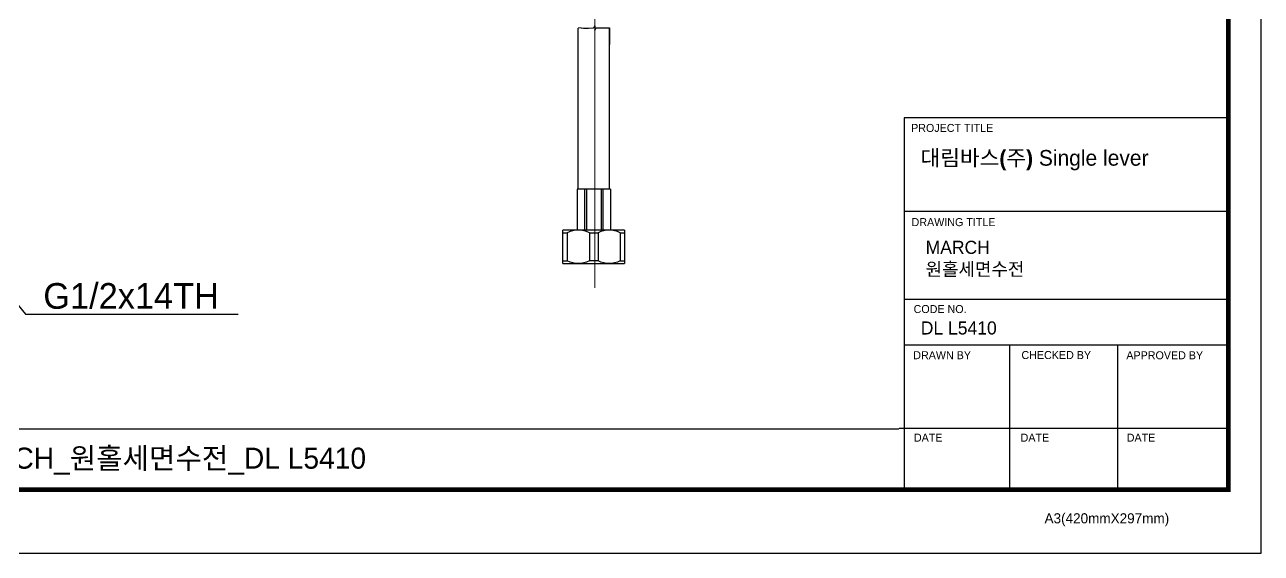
# Model space of a CAD drawing. Extents: x 0 to 790, y 0 to 579.
# Drawn here: x 308.4 to 789.9, y 0 to 205.9 of the extents above; entities that cross this region are included whole.
import ezdxf

# ---------------------------------------------------------------- set-up
doc = ezdxf.new("R2010")
doc.units = 0
doc.header["$LTSCALE"] = 10
doc.header["$MEASUREMENT"] = 0
doc.linetypes.add('CENTER2', pattern=[28.575, 19.05, -3.175, 3.175, -3.175])
doc.layers.get('0').update_dxf_attribs({"linetype": 'CONTINUOUS'})
doc.layers.add('Cneter', color=1, linetype='CENTER2', lineweight=13)
doc.styles.add('Daelim Dimension', font='')
doc.styles.get('Daelim Dimension').set_extended_font_data('나눔고딕')
doc.dimstyles.new('A3', dxfattribs={"dimtxt": 3, "dimasz": 4, "dimexe": 1.25, "dimexo": 0.3, "dimtad": 1, "dimdec": 4, "dimdsep": 46, "dimcen": 0, "dimclrd": 5, "dimclre": 5, "dimclrt": 7, "dimadec": 4, "dimazin": 2, "dimtfac": 1, "dimtdec": 4, "dimtmove": 0, "dimatfit": 3, "dimfxl": 1.25, "dimarcsym": 0})

msp = doc.modelspace()

# ---------------------------------------------------------------- linework, layer by layer
for p, q in [((525.11, 204.67), (523.86, 204.62)), ((536.06, 204.71), (536.06, 198.29)), ((517.96, 112.9), (541.96, 112.9)), ((540.29, 113.9), (541.96, 113.9))]:
    msp.add_line(p, q)
at = {"color": 7, "linetype": 'Continuous'}
for p, q in [((523.86, 141.9), (523.86, 204.62)), ((525.11, 204.67), (526.03, 204.64)), ((526.03, 204.64), (528, 204.65)), ((528, 204.65), (529.86, 204.67)), ((529.86, 204.67), (529.86, 204.67)), ((529.86, 204.67), (529.86, 204.67)), ((529.86, 204.67), (529.87, 204.67)), ((529.87, 204.67), (529.88, 204.67)), ((529.87, 204.67), (529.87, 204.67)), ((529.87, 204.67), (529.87, 204.67)), ((529.88, 204.68), (529.88, 204.68)), ((529.88, 204.67), (529.88, 204.68)), ((529.88, 204.68), (529.89, 204.67)), ((529.89, 204.67), (529.9, 204.67)), ((529.89, 204.67), (529.89, 204.67)), ((529.89, 204.67), (529.89, 204.67)), ((529.9, 204.68), (529.91, 204.68)), ((529.9, 204.67), (529.9, 204.68)), ((529.91, 204.69), (529.91, 204.7)), ((529.91, 204.7), (529.92, 204.7)), ((529.91, 204.68), (529.91, 204.69)), ((529.92, 204.71), (530.09, 204.95)), ((529.92, 204.7), (529.92, 204.71)), ((530.09, 204.95), (530.25, 205.21)), ((530.25, 205.21), (530.41, 205.45)), ((530.41, 205.45), (530.42, 205.46)), ((530.41, 205.45), (530.41, 205.45)), ((530.42, 205.47), (530.43, 205.48)), ((530.42, 205.46), (530.42, 205.47)), ((530.42, 205.46), (530.42, 205.46)), ((530.43, 205.48), (530.43, 205.48)), ((530.43, 205.48), (530.43, 205.47)), ((530.43, 205.48), (530.43, 205.48)), ((530.43, 205.47), (530.43, 205.46)), ((530.43, 205.46), (530.43, 205.46)), ((530.43, 205.46), (530.43, 205.45)), ((530.43, 205.45), (530.44, 204.95)), ((530.43, 205.45), (530.43, 205.45)), ((530.44, 204.95), (530.43, 204.4)), ((530.43, 204.4), (530.43, 203.9)), ((530.43, 203.9), (530.43, 203.89)), ((530.43, 203.9), (530.43, 203.9)), ((530.43, 203.89), (530.43, 203.89)), ((530.43, 203.89), (530.43, 203.88)), ((530.43, 203.88), (530.43, 203.87)), ((530.43, 203.87), (530.44, 203.88)), ((530.43, 203.87), (530.43, 203.87)), ((530.43, 203.87), (530.43, 203.87)), ((530.44, 203.89), (530.45, 203.9)), ((530.44, 203.89), (530.44, 203.89)), ((530.44, 203.88), (530.44, 203.89)), ((530.45, 203.9), (530.61, 204.14)), ((530.45, 203.9), (530.45, 203.9)), ((530.61, 204.14), (530.78, 204.4)), ((530.78, 204.4), (530.94, 204.64)), ((530.94, 204.64), (530.94, 204.65)), ((530.94, 204.65), (530.95, 204.65)), ((530.95, 204.66), (530.96, 204.67)), ((530.95, 204.65), (530.95, 204.66)), ((530.96, 204.67), (530.97, 204.68)), ((530.96, 204.67), (530.96, 204.67)), ((530.96, 204.67), (530.96, 204.67)), ((530.97, 204.68), (530.97, 204.68)), ((530.97, 204.68), (530.97, 204.67)), ((530.97, 204.67), (530.98, 204.67)), ((530.98, 204.67), (530.99, 204.67)), ((530.98, 204.67), (530.98, 204.67)), ((530.98, 204.67), (530.98, 204.67)), ((530.99, 204.67), (530.99, 204.67)), ((530.99, 204.67), (530.99, 204.67)), ((530.99, 204.67), (531, 204.67)), ((531, 204.67), (531, 204.67)), ((531, 204.67), (531.01, 204.67)), ((531.01, 204.67), (532.86, 204.7)), ((532.86, 204.7), (534.83, 204.71)), ((534.83, 204.71), (536.06, 204.71)), ((536.06, 141.9), (536.06, 204.71)), ((523.46, 141.9), (523.46, 125.9)), ((536.46, 141.9), (523.46, 141.9)), ((526.36, 141.9), (526.36, 125.9)), ((527.12, 141.9), (527.12, 125.9)), ((532.81, 141.9), (532.81, 125.9)), ((533.57, 141.9), (533.57, 125.9)), ((536.46, 141.9), (536.46, 125.9)), ((517.96, 112.9), (517.96, 125.9)), ((541.96, 125.9), (517.96, 125.9)), ((520.76, 125.34), (519.63, 124.9)), ((521.85, 125.65), (520.76, 125.34)), ((522.91, 125.84), (521.85, 125.65)), ((523.96, 125.9), (522.91, 125.84)), ((525.02, 125.84), (523.96, 125.9)), ((526.08, 125.65), (525.02, 125.84)), ((527.17, 125.34), (526.08, 125.65)), ((528.29, 124.9), (527.17, 125.34)), ((532.76, 125.34), (531.64, 124.9)), ((533.85, 125.65), (532.76, 125.34)), ((534.91, 125.84), (533.85, 125.65)), ((535.96, 125.9), (534.91, 125.84)), ((537.02, 125.84), (535.96, 125.9)), ((538.08, 125.65), (537.02, 125.84)), ((539.17, 125.34), (538.08, 125.65)), ((540.29, 124.9), (539.17, 125.34)), ((541.96, 125.9), (541.96, 112.9)), ((517.96, 124.9), (519.63, 124.9)), ((519.63, 124.9), (519.63, 113.9)), ((528.29, 124.9), (528.29, 113.9)), ((528.29, 124.9), (531.64, 124.9)), ((531.64, 124.9), (531.64, 113.9)), ((540.29, 124.9), (540.29, 113.9)), ((540.29, 124.9), (541.96, 124.9)), ((517.96, 113.9), (519.63, 113.9)), ((520.76, 113.45), (519.63, 113.9)), ((521.85, 113.14), (520.76, 113.45)), ((522.91, 112.96), (521.85, 113.14)), ((523.96, 112.9), (522.91, 112.96)), ((525.02, 112.96), (523.96, 112.9)), ((526.08, 113.14), (525.02, 112.96)), ((527.17, 113.45), (526.08, 113.14)), ((528.29, 113.9), (527.17, 113.45)), ((531.64, 113.9), (528.29, 113.9)), ((532.76, 113.45), (531.64, 113.9)), ((533.85, 113.14), (532.76, 113.45)), ((534.91, 112.96), (533.85, 113.14)), ((535.96, 112.9), (534.91, 112.96)), ((537.02, 112.96), (535.96, 112.9)), ((538.08, 113.14), (537.02, 112.96)), ((539.17, 113.45), (538.08, 113.14)), ((540.29, 113.9), (539.17, 113.45))]:
    msp.add_line(p, q, dxfattribs=at)
at = {"color": 5, "ltscale": 40}
for p, q in [((777.1, 169.65), (650.86, 169.65)), ((777.1, 133.17), (650.86, 133.17)), ((777.1, 133.17), (650.86, 133.17)), ((777.1, 98.84), (650.86, 98.84)), ((777.1, 98.84), (650.86, 98.84)), ((777.1, 81.14), (650.86, 81.14)), ((777.1, 81.14), (650.86, 81.14)), ((691.87, 81.14), (691.87, 24.78)), ((733.95, 81.14), (733.95, 24.78)), ((777.1, 48.58), (648.87, 48.58)), ((777.1, 48.58), (651.85, 48.58)), ((777.1, 24.78), (668.91, 24.78))]:
    msp.add_line(p, q, dxfattribs=at)
at = {"color": 5, "ltscale": 0.5}
msp.add_line((650.86, 169.65), (650.86, 24.02), dxfattribs=at)
at = {"color": 5}
msp.add_line((12.7, 48.49), (648.72, 48.49), dxfattribs=at)
at = {"ltscale": 0.5}
msp.add_lwpolyline([(0, 0), (789.88, 0), (789.88, 578.76), (0, 578.76)], close=True, dxfattribs=at)
at = {"color": 5, "linetype": 'ByBlock', "lineweight": 200, "const_width": 1.82}
msp.add_lwpolyline([(12.7, 24.78), (777.1, 24.78), (777.1, 565.32), (12.7, 565.32)], close=True, dxfattribs=at)
at = {"layer": 'Cneter'}
msp.add_line((530.43, 261.97), (530.43, 103.37), dxfattribs=at)

# ---------------------------------------------------------------- texts
at = {"color": 5, "ltscale": 40, "style": 'Daelim Dimension'}
for s, height, p in [('PROJECT TITLE', 3.1171, (653.54, 164.16)), ('DRAWING TITLE', 3.1171, (653.73, 127.47)), ('CODE NO.', 3.117, (654.52, 93.6)), ('DRAWN BY', 3.117, (654.39, 75.63)), ('CHECKED BY', 3.117, (696.51, 75.68)), ('APPROVED BY', 3.1171, (737.35, 75.58)), ('DATE', 3.117, (654.64, 43.5)), ('DATE', 3.117, (696.18, 43.5)), ('DATE', 3.117, (737.5, 43.5)), ('A3(420mmX297mm)', 3.9341, (705.5, 11.66))]:
    msp.add_text(s, height=height, dxfattribs=at).set_placement(p)
at = {"attachment_point": 1, "style": 'Daelim Dimension'}
for s, insert, char_height, width in [('{\\fPretendard Variable SemiBold|b0|i0|c129|p2;\\C7;대림바스(주)\\f나눔고딕|b0|i0|c129|p50; }Single lever', (657.24, 157.12), 6.1103, 98.2071), (' MARCH\\P 원홀세면수전 ', (657.3, 121.76), 5.101, 85.8447), ('DL L5410', (657.3, 90.34), 5.101, 85.8447)]:
    msp.add_mtext(s, dxfattribs=dict(at, insert=insert, char_height=char_height, width=width))
at = {"color": 7, "insert": (349.85, 100.2), "char_height": 10, "attachment_point": 5, "style": 'Daelim Dimension'}
msp.add_mtext('\\A1;G1/2x14TH', dxfattribs=at)
at = {"color": 2, "insert": (154.51, 41.16), "char_height": 8.198, "width": 362.8925, "attachment_point": 1, "style": 'Daelim Dimension'}
msp.add_mtext('{\\fPretendard Variable SemiBold|b0|i0|c129|p2;대림바스(주)} Single lever_MARCH_원홀세면수전_DL L5410', dxfattribs=at)

# ---------------------------------------------------------------- leaders
at = {"color": 0}
msp.add_leader([(287.31, 119.4), (308.67, 93.18), (391.58, 93.18)], dimstyle='A3', override={"dimtxsty": 'Daelim Dimension'}, dxfattribs=at)

doc.saveas('drawing.dxf')
